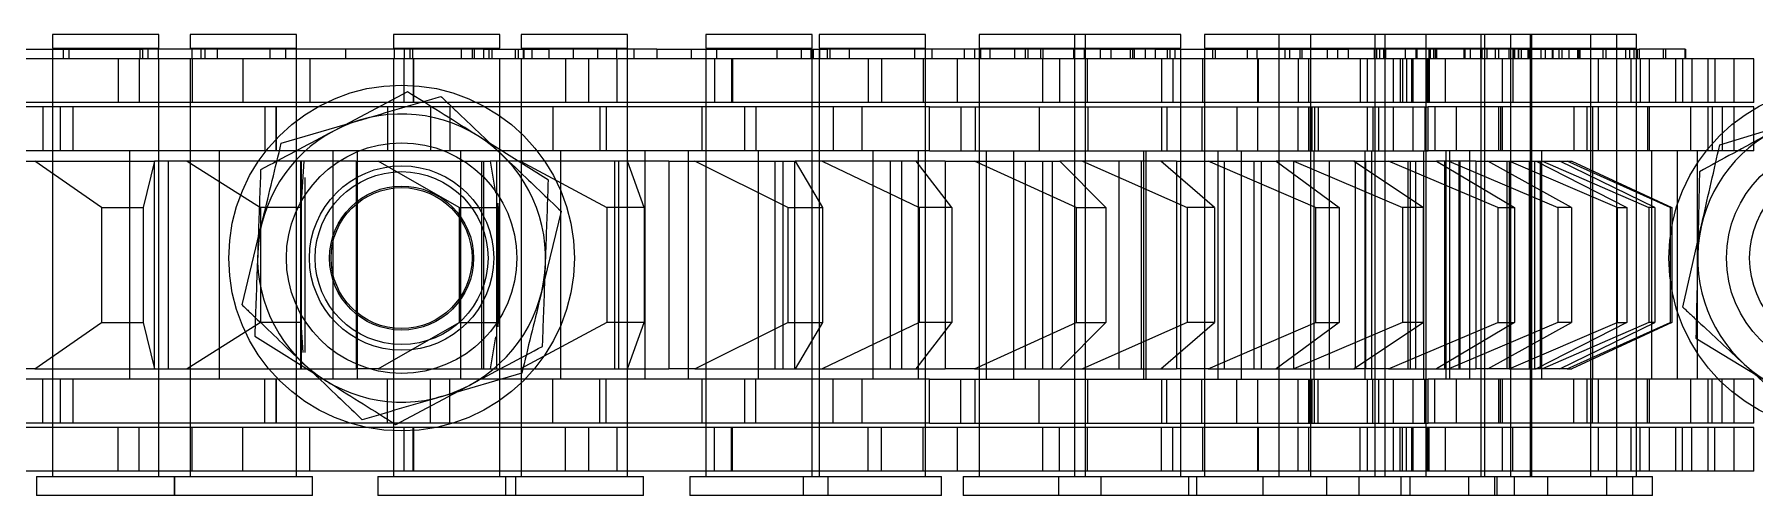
# Model space of a CAD drawing. Header units: metres. Extents: x 0 to 21025, y 0 to 14850.
# Drawn here: x 6399.5 to 6459.3, y 9293.4 to 9309.4 of the extents above; entities that cross this region are included whole.
import ezdxf

# ---------------------------------------------------------------- set-up
doc = ezdxf.new("R2010")
doc.units = ezdxf.units.M
doc.header["$LTSCALE"] = 25
doc.linetypes.add('HIDDEN2', pattern=[4.7625, 3.175, -1.5875])
doc.layers.add('SL4', color=4, linetype='Continuous')
doc.layers.add('ST1', color=7, linetype='HIDDEN2')

msp = doc.modelspace()

# ---------------------------------------------------------------- linework, layer by layer
at = {"layer": 'SL4'}
for p, q in [((6412.481, 9307.393), (6409.932, 9306.04)), ((6417.376, 9304.331), (6414.929, 9305.862)), ((6407.177, 9298.916), (6409.625, 9297.385)), ((6457.217, 9298.842), (6459.686, 9297.347)), ((6412.072, 9295.854), (6414.622, 9297.208))]:
    msp.add_line(p, q, dxfattribs=at)
for centre, start, end in [((6412.277, 9301.624), 57.96809, 117.96809), ((6412.277, 9301.624), 117.96809, 177.96809), ((6412.277, 9301.624), 357.96809, 57.96809), ((6462.277, 9301.624), 118.79712, 178.79712), ((6412.277, 9301.624), 177.96809, 237.96809), ((6462.277, 9301.624), 178.79712, 238.79712), ((6412.277, 9301.624), 297.96809, 357.96809), ((6412.277, 9301.624), 237.96809, 297.96809)]:
    msp.add_arc(centre, 5, start, end, dxfattribs=at)
for points, knots in [([(6414.929, 9305.862), (6414.871, 9305.899), (6414.044, 9306.416), (6413.234, 9306.922), (6412.481, 9307.393)], [0, 0, 0, 0, 0.070201, 1, 1, 1, 1]), ([(6409.932, 9306.04), (6409.871, 9306.008), (6409.01, 9305.55), (6408.167, 9305.102), (6407.382, 9304.686)], [0, 0, 0, 0, 0.070201, 1, 1, 1, 1]), ([(6459.868, 9306.005), (6459.808, 9305.972), (6458.954, 9305.503), (6458.117, 9305.043), (6457.338, 9304.615)], [0, 0, 0, 0, 0.070201, 1, 1, 1, 1]), ([(6407.382, 9304.686), (6407.356, 9303.955), (6407.322, 9303.003), (6407.288, 9302.027), (6407.28, 9301.801)], [0, 0, 0, 0, 0.768151, 1, 1, 1, 1]), ([(6457.338, 9304.615), (6457.323, 9303.883), (6457.303, 9302.932), (6457.283, 9301.955), (6457.278, 9301.729)], [0, 0, 0, 0, 0.768151, 1, 1, 1, 1]), ([(6417.274, 9301.446), (6417.282, 9301.673), (6417.316, 9302.649), (6417.35, 9303.6), (6417.376, 9304.331)], [0, 0, 0, 0, 0.231849, 1, 1, 1, 1]), ([(6407.28, 9301.801), (6407.252, 9301.03), (6407.218, 9300.053), (6407.184, 9299.114), (6407.177, 9298.916)], [0, 0, 0, 0, 0.788999, 1, 1, 1, 1]), ([(6457.278, 9301.729), (6457.262, 9300.958), (6457.241, 9299.98), (6457.221, 9299.041), (6457.217, 9298.842)], [0, 0, 0, 0, 0.788999, 1, 1, 1, 1]), ([(6417.171, 9298.561), (6417.178, 9298.76), (6417.212, 9299.699), (6417.246, 9300.676), (6417.274, 9301.446)], [0, 0, 0, 0, 0.2110008, 1, 1, 1, 1]), ([(6414.622, 9297.208), (6414.682, 9297.24), (6415.543, 9297.697), (6416.387, 9298.145), (6417.171, 9298.561)], [0, 0, 0, 0, 0.070201, 1, 1, 1, 1]), ([(6409.625, 9297.385), (6409.683, 9297.349), (6410.509, 9296.831), (6411.319, 9296.325), (6412.072, 9295.854)], [0, 0, 0, 0, 0.070201, 1, 1, 1, 1])]:
    msp.add_open_spline(points, degree=3, knots=knots, dxfattribs=at)
at = {"layer": 'ST1'}
for p, q in [((6398.446, 9308.873), (6403.278, 9308.873)), ((6403.843, 9309.384), (6400.153, 9309.384)), ((6400.153, 9309.384), (6400.153, 9308.91)), ((6400.153, 9308.91), (6403.843, 9308.91)), ((6400.153, 9308.873), (6400.153, 9307.021)), ((6400.522, 9308.91), (6400.522, 9308.541)), ((6400.719, 9308.873), (6400.719, 9308.541)), ((6403.19, 9308.873), (6403.19, 9308.541)), ((6403.278, 9308.873), (6403.278, 9308.541)), ((6415.126, 9308.873), (6403.278, 9308.873)), ((6403.474, 9308.541), (6403.474, 9308.91)), ((6403.827, 9308.873), (6403.827, 9308.541)), ((6403.843, 9308.91), (6403.843, 9309.384)), ((6408.63, 9309.384), (6404.94, 9309.384)), ((6404.94, 9309.384), (6404.94, 9308.91)), ((6404.94, 9308.91), (6408.568, 9308.91)), ((6404.993, 9308.873), (6404.993, 9308.541)), ((6405.309, 9308.91), (6405.309, 9308.541)), ((6405.448, 9308.873), (6405.448, 9308.541)), ((6405.872, 9308.873), (6405.872, 9308.541)), ((6407.698, 9308.873), (6407.698, 9308.541)), ((6408.261, 9308.541), (6408.261, 9308.91)), ((6408.568, 9308.91), (6408.63, 9308.91)), ((6408.63, 9308.91), (6408.63, 9309.384)), ((6408.63, 9307.021), (6408.63, 9308.873)), ((6410.337, 9308.541), (6410.337, 9308.873)), ((6415.691, 9309.384), (6412.001, 9309.384)), ((6412.001, 9309.384), (6412.001, 9308.91)), ((6412.001, 9308.91), (6415.691, 9308.91)), ((6412.017, 9308.873), (6412.017, 9308.541)), ((6412.37, 9308.91), (6412.37, 9308.541)), ((6412.567, 9308.873), (6412.567, 9308.541)), ((6412.655, 9308.873), (6412.655, 9308.541)), ((6414.348, 9308.873), (6414.348, 9308.541)), ((6414.726, 9308.873), (6414.726, 9308.541)), ((6414.791, 9308.873), (6414.791, 9308.541)), ((6415.126, 9308.873), (6415.126, 9308.541)), ((6415.126, 9308.873), (6417.392, 9308.873)), ((6415.322, 9308.541), (6415.322, 9308.91)), ((6415.411, 9308.873), (6415.411, 9308.541)), ((6415.691, 9308.91), (6415.691, 9309.384)), ((6416.217, 9308.873), (6416.217, 9308.541)), ((6416.329, 9308.873), (6416.329, 9308.541)), ((6420.123, 9309.384), (6416.433, 9309.384)), ((6416.433, 9309.384), (6416.433, 9308.91)), ((6416.433, 9308.91), (6419.781, 9308.91)), ((6416.503, 9308.873), (6416.503, 9308.541)), ((6416.52, 9308.873), (6416.52, 9308.541)), ((6416.802, 9308.91), (6416.802, 9308.541)), ((6417.392, 9308.873), (6417.392, 9308.541)), ((6421.135, 9308.873), (6417.392, 9308.873)), ((6418.233, 9308.873), (6418.233, 9308.541)), ((6419.084, 9308.873), (6419.084, 9308.541)), ((6419.754, 9308.541), (6419.754, 9308.91)), ((6419.781, 9308.91), (6420.123, 9308.91)), ((6420.11, 9308.873), (6420.11, 9308.541)), ((6420.123, 9308.91), (6420.123, 9309.384)), ((6420.123, 9307.021), (6420.123, 9308.873)), ((6420.339, 9308.873), (6420.339, 9308.541)), ((6421.135, 9308.873), (6427.049, 9308.873)), ((6421.135, 9308.873), (6421.135, 9308.541)), ((6422.325, 9308.873), (6422.325, 9308.541)), ((6426.532, 9309.384), (6422.842, 9309.384)), ((6422.842, 9309.384), (6422.842, 9308.91)), ((6422.842, 9308.91), (6423.309, 9308.91)), ((6422.842, 9308.873), (6422.842, 9307.021)), ((6423.211, 9308.91), (6423.211, 9308.541)), ((6423.309, 9308.91), (6426.532, 9308.91)), ((6425.308, 9308.873), (6425.308, 9308.541)), ((6426.163, 9308.541), (6426.163, 9308.91)), ((6426.485, 9308.873), (6426.485, 9308.541)), ((6426.532, 9308.91), (6426.532, 9309.384)), ((6426.532, 9307.021), (6426.532, 9308.873)), ((6426.561, 9308.873), (6426.561, 9308.541)), ((6430.467, 9309.384), (6426.777, 9309.384)), ((6426.777, 9309.384), (6426.777, 9308.91)), ((6426.777, 9308.91), (6430.125, 9308.91)), ((6426.777, 9308.873), (6426.777, 9307.021)), ((6426.79, 9308.873), (6426.79, 9308.541)), ((6427.049, 9308.873), (6427.049, 9308.541)), ((6436.535, 9308.873), (6427.049, 9308.873)), ((6427.146, 9308.91), (6427.146, 9308.541)), ((6427.817, 9308.873), (6427.817, 9308.541)), ((6430.098, 9308.541), (6430.098, 9308.91)), ((6430.125, 9308.91), (6430.467, 9308.91)), ((6430.467, 9308.91), (6430.467, 9309.384)), ((6430.467, 9307.021), (6430.467, 9308.873)), ((6430.683, 9308.873), (6430.683, 9308.541)), ((6431.811, 9308.873), (6431.811, 9308.541)), ((6432.174, 9308.541), (6432.174, 9308.873)), ((6436.018, 9309.384), (6432.328, 9309.384)), ((6432.328, 9309.384), (6432.328, 9308.91)), ((6432.328, 9308.91), (6432.795, 9308.91)), ((6432.328, 9308.873), (6432.328, 9307.021)), ((6432.375, 9308.873), (6432.375, 9308.541)), ((6432.697, 9308.91), (6432.697, 9308.541)), ((6432.795, 9308.91), (6436.018, 9308.91)), ((6433.552, 9308.873), (6433.552, 9308.541)), ((6433.932, 9308.873), (6433.932, 9308.541)), ((6434.018, 9308.873), (6434.018, 9308.541)), ((6434.455, 9308.873), (6434.455, 9308.541)), ((6434.538, 9308.873), (6434.538, 9308.541)), ((6435.604, 9308.873), (6435.604, 9308.541)), ((6435.639, 9309.384), (6435.639, 9308.91)), ((6435.639, 9308.873), (6435.639, 9307.021)), ((6435.641, 9308.873), (6435.641, 9308.541)), ((6435.649, 9308.541), (6435.649, 9308.91)), ((6435.981, 9308.873), (6435.981, 9308.541)), ((6436.008, 9308.91), (6436.008, 9308.541)), ((6439.329, 9309.384), (6436.018, 9309.384)), ((6436.018, 9308.91), (6436.018, 9309.384)), ((6436.018, 9308.91), (6438.515, 9308.91)), ((6436.535, 9308.873), (6436.535, 9308.541)), ((6436.535, 9308.873), (6437.725, 9308.873)), ((6436.903, 9308.873), (6436.903, 9308.541)), ((6437.567, 9308.873), (6437.567, 9308.541)), ((6437.655, 9308.873), (6437.655, 9308.541)), ((6438.446, 9308.873), (6437.725, 9308.873)), ((6437.725, 9308.541), (6437.725, 9308.873)), ((6438.09, 9308.873), (6438.09, 9308.541)), ((6438.446, 9308.873), (6445.141, 9308.873)), ((6438.446, 9308.873), (6438.446, 9308.541)), ((6438.515, 9308.91), (6439.329, 9308.91)), ((6438.854, 9308.873), (6438.854, 9308.541)), ((6438.96, 9308.541), (6438.96, 9308.91)), ((6439.122, 9308.873), (6439.122, 9308.541)), ((6439.329, 9308.91), (6439.329, 9309.384)), ((6439.329, 9307.021), (6439.329, 9308.873)), ((6443.843, 9309.384), (6440.153, 9309.384)), ((6440.153, 9309.384), (6440.153, 9308.91)), ((6440.153, 9308.91), (6441.139, 9308.91)), ((6440.153, 9308.873), (6440.153, 9307.021)), ((6440.43, 9308.873), (6440.43, 9308.541)), ((6440.522, 9308.91), (6440.522, 9308.541)), ((6441.139, 9308.91), (6443.843, 9308.91)), ((6441.633, 9308.873), (6441.633, 9308.541)), ((6441.969, 9308.873), (6441.969, 9308.541)), ((6442.734, 9309.384), (6442.734, 9308.91)), ((6442.734, 9308.873), (6442.734, 9307.021)), ((6442.941, 9308.873), (6442.941, 9308.541)), ((6443.103, 9308.91), (6443.103, 9308.541)), ((6443.474, 9308.541), (6443.474, 9308.91)), ((6443.535, 9308.873), (6443.535, 9308.541)), ((6446.066, 9309.384), (6443.843, 9309.384)), ((6443.843, 9308.91), (6443.843, 9309.384)), ((6443.843, 9308.91), (6445.61, 9308.91)), ((6443.843, 9307.021), (6443.843, 9308.873)), ((6444.408, 9308.873), (6444.408, 9308.541)), ((6444.768, 9308.873), (6444.768, 9308.541)), ((6445.141, 9308.873), (6445.141, 9308.541)), ((6451.055, 9308.873), (6445.141, 9308.873)), ((6445.61, 9308.91), (6446.066, 9308.91)), ((6446.055, 9308.541), (6446.055, 9308.91)), ((6449.756, 9309.384), (6446.066, 9309.384)), ((6446.066, 9309.384), (6446.066, 9308.91)), ((6446.066, 9308.91), (6447.052, 9308.91)), ((6446.066, 9308.873), (6446.066, 9307.021)), ((6446.127, 9308.873), (6446.127, 9308.541)), ((6446.224, 9308.873), (6446.224, 9308.541)), ((6446.374, 9308.873), (6446.374, 9308.541)), ((6446.424, 9308.91), (6446.424, 9309.384)), ((6446.424, 9307.021), (6446.424, 9308.873)), ((6446.435, 9308.91), (6446.435, 9308.541)), ((6447.052, 9308.91), (6449.756, 9308.91)), ((6447.12, 9308.873), (6447.12, 9308.541)), ((6447.495, 9308.873), (6447.495, 9308.541)), ((6447.525, 9308.873), (6447.525, 9308.541)), ((6447.834, 9309.384), (6447.834, 9308.91)), ((6447.834, 9308.873), (6447.834, 9307.021)), ((6447.94, 9308.873), (6447.94, 9308.541)), ((6447.987, 9308.873), (6447.987, 9308.541)), ((6448.109, 9308.873), (6448.109, 9308.541)), ((6448.131, 9308.541), (6448.131, 9308.873)), ((6448.17, 9308.873), (6448.17, 9308.541)), ((6448.198, 9308.873), (6448.198, 9308.541)), ((6448.203, 9308.91), (6448.203, 9308.541)), ((6449.166, 9308.873), (6449.166, 9308.541)), ((6449.167, 9308.541), (6449.167, 9308.873)), ((6449.194, 9308.873), (6449.194, 9308.541)), ((6449.387, 9308.541), (6449.387, 9308.91)), ((6449.733, 9308.873), (6449.733, 9308.541)), ((6449.877, 9309.384), (6449.756, 9309.384)), ((6449.756, 9308.91), (6449.756, 9309.384)), ((6449.756, 9308.91), (6449.877, 9308.91)), ((6449.756, 9307.021), (6449.756, 9308.873)), ((6449.785, 9308.873), (6449.785, 9308.541)), ((6453.567, 9309.384), (6449.877, 9309.384)), ((6449.877, 9309.384), (6449.877, 9308.91)), ((6449.877, 9308.91), (6451.492, 9308.91)), ((6449.877, 9308.873), (6449.877, 9307.021)), ((6449.969, 9308.541), (6449.969, 9308.873)), ((6450.246, 9308.91), (6450.246, 9308.541)), ((6450.367, 9308.873), (6450.367, 9308.541)), ((6450.722, 9308.873), (6450.722, 9308.541)), ((6450.776, 9309.384), (6450.776, 9308.91)), ((6450.776, 9308.873), (6450.776, 9307.021)), ((6450.859, 9308.873), (6450.859, 9308.541)), ((6450.883, 9308.873), (6450.883, 9308.541)), ((6450.915, 9308.873), (6450.915, 9308.541)), ((6451.047, 9308.873), (6451.047, 9308.541)), ((6451.055, 9308.873), (6451.055, 9308.541)), ((6451.055, 9308.873), (6451.463, 9308.873)), ((6451.145, 9308.91), (6451.145, 9308.541)), ((6451.155, 9308.541), (6451.155, 9308.91)), ((6451.385, 9308.873), (6451.385, 9308.541)), ((6451.418, 9308.873), (6455.247, 9308.873)), ((6451.418, 9308.541), (6451.418, 9308.873)), ((6451.463, 9308.541), (6451.463, 9308.873)), ((6451.464, 9309.384), (6451.464, 9308.91)), ((6451.464, 9308.873), (6451.464, 9307.021)), ((6451.492, 9308.91), (6453.567, 9308.91)), ((6451.524, 9308.91), (6451.524, 9309.384)), ((6451.524, 9307.021), (6451.524, 9308.873)), ((6451.833, 9308.91), (6451.833, 9308.541)), ((6451.983, 9308.873), (6451.983, 9308.541)), ((6452.229, 9308.873), (6452.229, 9308.541)), ((6452.249, 9308.873), (6452.249, 9308.541)), ((6452.467, 9308.541), (6452.467, 9308.873)), ((6452.565, 9308.873), (6452.565, 9308.541)), ((6452.803, 9308.873), (6452.803, 9308.541)), ((6453.107, 9308.873), (6453.107, 9308.541)), ((6453.134, 9308.873), (6453.134, 9308.541)), ((6453.135, 9308.873), (6453.135, 9308.541)), ((6453.198, 9308.541), (6453.198, 9308.91)), ((6455.154, 9309.384), (6453.567, 9309.384)), ((6453.567, 9308.91), (6453.567, 9309.384)), ((6453.567, 9308.91), (6455.154, 9308.91)), ((6453.567, 9307.021), (6453.567, 9308.873)), ((6453.985, 9308.873), (6453.985, 9308.541)), ((6454.097, 9308.541), (6454.097, 9308.91)), ((6454.466, 9308.91), (6454.466, 9309.384)), ((6454.466, 9307.021), (6454.466, 9308.873)), ((6454.785, 9308.541), (6454.785, 9308.91)), ((6454.912, 9308.873), (6454.912, 9308.541)), ((6455.062, 9308.873), (6455.062, 9308.541)), ((6455.154, 9308.91), (6455.154, 9309.384)), ((6455.154, 9307.021), (6455.154, 9308.873)), ((6455.178, 9308.873), (6455.178, 9308.541)), ((6455.247, 9308.873), (6455.247, 9308.541)), ((6456.834, 9308.873), (6455.247, 9308.873)), ((6456.076, 9308.873), (6456.076, 9308.541)), ((6456.173, 9308.541), (6456.173, 9308.873)), ((6456.834, 9308.873), (6456.834, 9308.541)), ((6456.834, 9308.873), (6456.861, 9308.873)), ((6456.861, 9308.541), (6456.861, 9308.873)), ((6406.76, 9308.541), (6396.078, 9308.541)), ((6400.153, 9308.541), (6400.153, 9294.042)), ((6402.432, 9308.541), (6402.432, 9307.021)), ((6403.161, 9308.541), (6403.161, 9307.021)), ((6403.843, 9307.021), (6403.843, 9308.541)), ((6403.843, 9294.042), (6403.843, 9308.541)), ((6404.94, 9308.541), (6404.94, 9307.021)), ((6404.94, 9308.541), (6404.94, 9294.042)), ((6405.001, 9308.541), (6405.001, 9307.021)), ((6406.76, 9308.541), (6406.76, 9307.021)), ((6412.684, 9308.541), (6406.76, 9308.541)), ((6408.63, 9294.042), (6408.63, 9308.541)), ((6409.085, 9308.541), (6409.085, 9307.021)), ((6412.001, 9308.541), (6412.001, 9307.021)), ((6412.001, 9308.541), (6412.001, 9294.042)), ((6412.358, 9308.541), (6412.358, 9307.021)), ((6412.684, 9308.541), (6412.684, 9307.021)), ((6419.766, 9308.541), (6412.684, 9308.541)), ((6412.705, 9307.021), (6412.705, 9308.541)), ((6415.691, 9307.021), (6415.691, 9308.541)), ((6415.691, 9294.042), (6415.691, 9308.541)), ((6416.433, 9308.541), (6416.433, 9307.021)), ((6416.433, 9308.541), (6416.433, 9294.042)), ((6417.965, 9308.541), (6417.965, 9307.021)), ((6418.767, 9308.541), (6418.767, 9307.021)), ((6419.766, 9307.021), (6419.766, 9308.541)), ((6430.381, 9308.541), (6419.781, 9308.541)), ((6420.123, 9294.042), (6420.123, 9308.541)), ((6422.842, 9308.541), (6422.842, 9294.042)), ((6423.137, 9308.541), (6423.137, 9307.021)), ((6423.736, 9308.541), (6423.736, 9307.021)), ((6423.763, 9308.541), (6423.763, 9307.021)), ((6426.532, 9294.042), (6426.532, 9308.541)), ((6426.777, 9308.541), (6426.777, 9294.042)), ((6428.479, 9308.541), (6428.479, 9307.021)), ((6428.935, 9308.541), (6428.935, 9307.021)), ((6430.381, 9308.541), (6430.381, 9307.021)), ((6435.124, 9308.541), (6430.381, 9308.541)), ((6430.467, 9294.042), (6430.467, 9308.541)), ((6431.564, 9308.541), (6431.564, 9307.021)), ((6432.328, 9308.541), (6432.328, 9294.042)), ((6434.542, 9307.021), (6434.542, 9308.541)), ((6435.114, 9308.541), (6435.114, 9307.021)), ((6435.124, 9308.541), (6435.124, 9307.021)), ((6440.093, 9308.541), (6435.124, 9308.541)), ((6435.639, 9308.541), (6435.639, 9294.042)), ((6436.018, 9307.021), (6436.018, 9308.541)), ((6436.018, 9294.042), (6436.018, 9308.541)), ((6436.078, 9308.541), (6436.078, 9307.021)), ((6438.661, 9308.541), (6438.661, 9307.021)), ((6439.054, 9308.541), (6439.054, 9307.021)), ((6439.329, 9294.042), (6439.329, 9308.541)), ((6447.918, 9308.541), (6440.093, 9308.541)), ((6440.093, 9307.021), (6440.093, 9308.541)), ((6440.153, 9308.541), (6440.153, 9294.042)), ((6441.991, 9308.541), (6441.991, 9307.021)), ((6442.011, 9308.541), (6442.011, 9307.021)), ((6442.031, 9307.021), (6442.031, 9308.541)), ((6442.734, 9308.541), (6442.734, 9294.042)), ((6443.402, 9308.541), (6443.402, 9307.021)), ((6443.759, 9308.541), (6443.759, 9307.021)), ((6443.843, 9294.042), (6443.843, 9308.541)), ((6445.554, 9308.541), (6445.554, 9307.021)), ((6445.802, 9308.541), (6445.802, 9307.021)), ((6446.066, 9308.541), (6446.066, 9294.042)), ((6446.424, 9294.042), (6446.424, 9308.541)), ((6446.701, 9308.541), (6446.701, 9307.021)), ((6446.949, 9308.541), (6446.949, 9307.021)), ((6447.025, 9308.541), (6447.025, 9307.021)), ((6447.162, 9308.541), (6447.162, 9307.021)), ((6447.349, 9307.021), (6447.349, 9308.541)), ((6447.389, 9308.541), (6447.389, 9307.021)), ((6447.834, 9308.541), (6447.834, 9294.042)), ((6447.878, 9308.541), (6447.878, 9307.021)), ((6447.898, 9308.541), (6447.898, 9307.021)), ((6450.855, 9308.541), (6447.918, 9308.541)), ((6447.918, 9307.021), (6447.918, 9308.541)), ((6447.955, 9308.541), (6447.955, 9307.021)), ((6448.521, 9307.021), (6448.521, 9308.541)), ((6449.756, 9294.042), (6449.756, 9308.541)), ((6449.877, 9308.541), (6449.877, 9294.042)), ((6450.499, 9307.021), (6450.499, 9308.541)), ((6450.776, 9308.541), (6450.776, 9294.042)), ((6450.855, 9308.541), (6450.855, 9307.021)), ((6453.831, 9308.541), (6450.855, 9308.541)), ((6451.464, 9308.541), (6451.464, 9294.042)), ((6451.524, 9294.042), (6451.524, 9308.541)), ((6453.567, 9294.042), (6453.567, 9308.541)), ((6457.642, 9308.541), (6453.831, 9308.541)), ((6453.831, 9307.021), (6453.831, 9308.541)), ((6454.466, 9294.042), (6454.466, 9308.541)), ((6454.952, 9308.541), (6454.952, 9307.021)), ((6455.154, 9294.042), (6455.154, 9308.541)), ((6455.276, 9308.541), (6455.276, 9307.021)), ((6455.599, 9307.021), (6455.599, 9308.541)), ((6456.511, 9308.541), (6456.511, 9307.021)), ((6456.746, 9308.541), (6456.746, 9307.021)), ((6457.077, 9308.541), (6457.077, 9307.021)), ((6457.87, 9308.541), (6457.642, 9308.541)), ((6457.642, 9307.021), (6457.642, 9308.541)), ((6457.87, 9308.541), (6457.87, 9307.021)), ((6459.229, 9308.541), (6457.87, 9308.541)), ((6458.541, 9307.021), (6458.541, 9308.541)), ((6459.229, 9307.021), (6459.229, 9308.541)), ((6406.76, 9307.021), (6396.078, 9307.021)), ((6412.684, 9307.021), (6406.76, 9307.021)), ((6419.766, 9307.021), (6412.684, 9307.021)), ((6430.381, 9307.021), (6419.766, 9307.021)), ((6435.124, 9307.021), (6430.381, 9307.021)), ((6440.093, 9307.021), (6435.124, 9307.021)), ((6447.918, 9307.021), (6440.093, 9307.021)), ((6450.855, 9307.021), (6447.918, 9307.021)), ((6453.831, 9307.021), (6450.855, 9307.021)), ((6457.642, 9307.021), (6453.831, 9307.021)), ((6457.87, 9307.021), (6457.642, 9307.021)), ((6459.229, 9307.021), (6457.87, 9307.021)), ((6399.818, 9306.869), (6393.581, 9306.869)), ((6399.818, 9306.869), (6399.818, 9305.349)), ((6407.918, 9306.869), (6399.818, 9306.869)), ((6400.153, 9306.869), (6400.153, 9305.349)), ((6400.432, 9305.349), (6400.432, 9306.869)), ((6400.865, 9306.869), (6400.865, 9305.349)), ((6403.843, 9305.349), (6403.843, 9306.869)), ((6404.94, 9306.869), (6404.94, 9305.349)), ((6407.533, 9306.869), (6407.533, 9305.349)), ((6407.918, 9305.349), (6407.918, 9306.869)), ((6419.159, 9306.869), (6407.926, 9306.869)), ((6407.926, 9306.869), (6407.926, 9305.349)), ((6408.101, 9305.611), (6410.871, 9306.422)), ((6408.63, 9305.349), (6408.63, 9306.869)), ((6411.784, 9306.869), (6411.784, 9305.349)), ((6412.001, 9306.869), (6412.001, 9305.349)), ((6413.279, 9306.869), (6413.279, 9305.349)), ((6413.954, 9306.869), (6413.954, 9305.349)), ((6415.691, 9305.349), (6415.691, 9306.869)), ((6416.433, 9306.869), (6416.433, 9305.349)), ((6417.531, 9306.869), (6417.531, 9305.349)), ((6419.159, 9306.869), (6419.159, 9305.349)), ((6424.58, 9306.869), (6419.159, 9306.869)), ((6419.374, 9306.869), (6419.374, 9305.349)), ((6420.123, 9305.349), (6420.123, 9306.869)), ((6422.702, 9306.869), (6422.702, 9305.349)), ((6422.842, 9306.869), (6422.842, 9305.349)), ((6424.198, 9305.349), (6424.198, 9306.869)), ((6424.58, 9306.869), (6424.58, 9305.349)), ((6430.607, 9306.869), (6424.58, 9306.869)), ((6426.532, 9305.349), (6426.532, 9306.869)), ((6426.777, 9306.869), (6426.777, 9305.349)), ((6427.259, 9306.869), (6427.259, 9305.349)), ((6428.253, 9306.869), (6428.253, 9305.349)), ((6430.467, 9305.349), (6430.467, 9306.869)), ((6430.607, 9306.869), (6440.064, 9306.869)), ((6430.607, 9305.349), (6430.607, 9306.869)), ((6431.689, 9306.869), (6431.689, 9305.349)), ((6432.193, 9306.869), (6432.193, 9305.349)), ((6432.328, 9306.869), (6432.328, 9305.349)), ((6434.417, 9306.869), (6434.417, 9305.349)), ((6435.639, 9306.869), (6435.639, 9305.349)), ((6436.018, 9305.349), (6436.018, 9306.869)), ((6436.106, 9306.869), (6436.106, 9305.349)), ((6438.659, 9306.869), (6438.659, 9305.349)), ((6438.848, 9306.869), (6438.848, 9305.349)), ((6439.329, 9305.349), (6439.329, 9306.869)), ((6440.064, 9306.869), (6440.064, 9305.349)), ((6440.064, 9306.869), (6443.977, 9306.869)), ((6440.153, 9306.869), (6440.153, 9305.349)), ((6441.278, 9306.869), (6441.278, 9305.349)), ((6441.991, 9306.869), (6441.991, 9305.349)), ((6442.734, 9306.869), (6442.734, 9305.349)), ((6443.404, 9305.349), (6443.404, 9306.869)), ((6443.759, 9306.869), (6443.759, 9305.349)), ((6443.828, 9306.869), (6443.828, 9305.349)), ((6443.843, 9305.349), (6443.843, 9306.869)), ((6443.897, 9305.349), (6443.897, 9306.869)), ((6443.977, 9306.869), (6443.977, 9305.349)), ((6443.977, 9306.869), (6447.918, 9306.869)), ((6444.098, 9306.869), (6444.098, 9305.349)), ((6445.802, 9306.869), (6445.802, 9305.349)), ((6446.003, 9306.869), (6446.003, 9305.349)), ((6446.066, 9306.869), (6446.066, 9305.349)), ((6446.204, 9305.349), (6446.204, 9306.869)), ((6446.424, 9305.349), (6446.424, 9306.869)), ((6446.701, 9306.869), (6446.701, 9305.349)), ((6447.389, 9306.869), (6447.389, 9305.349)), ((6447.804, 9306.869), (6447.804, 9305.349)), ((6447.834, 9306.869), (6447.834, 9305.349)), ((6453.831, 9306.869), (6447.918, 9306.869)), ((6447.918, 9305.349), (6447.918, 9306.869)), ((6448.148, 9306.869), (6448.148, 9305.349)), ((6448.907, 9305.349), (6448.907, 9306.869)), ((6449.756, 9305.349), (6449.756, 9306.869)), ((6449.877, 9306.869), (6449.877, 9305.349)), ((6450.361, 9306.869), (6450.361, 9305.349)), ((6450.43, 9306.869), (6450.43, 9305.349)), ((6450.499, 9305.349), (6450.499, 9306.869)), ((6450.776, 9306.869), (6450.776, 9305.349)), ((6451.464, 9306.869), (6451.464, 9305.349)), ((6451.524, 9305.349), (6451.524, 9306.869)), ((6452.98, 9306.869), (6452.98, 9305.349)), ((6453.429, 9306.869), (6453.429, 9305.349)), ((6453.567, 9305.349), (6453.567, 9306.869)), ((6453.63, 9306.869), (6453.63, 9305.349)), ((6455.536, 9306.869), (6453.831, 9306.869)), ((6453.831, 9305.349), (6453.831, 9306.869)), ((6454.466, 9305.349), (6454.466, 9306.869)), ((6455.154, 9305.349), (6455.154, 9306.869)), ((6455.536, 9306.869), (6455.536, 9305.349)), ((6457.642, 9306.869), (6455.536, 9306.869)), ((6455.599, 9305.349), (6455.599, 9306.869)), ((6457.024, 9306.869), (6457.024, 9305.349)), ((6459.229, 9306.869), (6457.642, 9306.869)), ((6457.642, 9305.349), (6457.642, 9306.869)), ((6457.782, 9306.869), (6457.782, 9305.349)), ((6458.044, 9305.55), (6460.802, 9306.401)), ((6458.127, 9306.869), (6458.127, 9305.349)), ((6458.541, 9305.349), (6458.541, 9306.869)), ((6459.229, 9305.349), (6459.229, 9306.869)), ((6399.818, 9305.349), (6393.581, 9305.349)), ((6407.918, 9305.349), (6399.818, 9305.349)), ((6400.153, 9305.349), (6400.153, 9297.419)), ((6402.825, 9305.349), (6402.825, 9297.419)), ((6403.843, 9297.419), (6403.843, 9305.349)), ((6404.94, 9305.349), (6404.94, 9297.419)), ((6405.958, 9297.419), (6405.958, 9305.349)), ((6419.159, 9305.349), (6407.926, 9305.349)), ((6408.63, 9297.419), (6408.63, 9305.349)), ((6409.886, 9305.349), (6409.886, 9297.419)), ((6410.745, 9297.419), (6410.745, 9305.349)), ((6412.001, 9305.349), (6412.001, 9297.419)), ((6414.318, 9305.349), (6414.318, 9297.419)), ((6415.691, 9297.419), (6415.691, 9305.349)), ((6416.433, 9305.349), (6416.433, 9297.419)), ((6417.806, 9297.419), (6417.806, 9305.349)), ((6424.58, 9305.349), (6419.159, 9305.349)), ((6420.123, 9297.419), (6420.123, 9305.349)), ((6420.727, 9305.349), (6420.727, 9297.419)), ((6422.238, 9297.419), (6422.238, 9305.349)), ((6422.842, 9305.349), (6422.842, 9297.419)), ((6430.607, 9305.349), (6424.58, 9305.349)), ((6424.662, 9305.349), (6424.662, 9297.419)), ((6426.532, 9297.419), (6426.532, 9305.349)), ((6426.777, 9305.349), (6426.777, 9297.419)), ((6428.647, 9297.419), (6428.647, 9305.349)), ((6430.213, 9305.349), (6430.213, 9297.419)), ((6430.467, 9297.419), (6430.467, 9305.349)), ((6430.607, 9305.349), (6440.064, 9305.349)), ((6432.328, 9305.349), (6432.328, 9297.419)), ((6432.582, 9297.419), (6432.582, 9305.349)), ((6433.524, 9305.349), (6433.524, 9297.419)), ((6435.639, 9305.349), (6435.639, 9297.419)), ((6436.018, 9297.419), (6436.018, 9305.349)), ((6438.038, 9305.349), (6438.038, 9297.419)), ((6438.133, 9297.419), (6438.133, 9305.349)), ((6439.329, 9297.419), (6439.329, 9305.349)), ((6440.064, 9305.349), (6443.977, 9305.349)), ((6440.153, 9305.349), (6440.153, 9297.419)), ((6440.619, 9305.349), (6440.619, 9297.419)), ((6441.444, 9297.419), (6441.444, 9305.349)), ((6442.734, 9305.349), (6442.734, 9297.419)), ((6443.843, 9297.419), (6443.843, 9305.349)), ((6443.951, 9305.349), (6443.951, 9297.419)), ((6443.977, 9305.349), (6447.918, 9305.349)), ((6445.719, 9305.349), (6445.719, 9297.419)), ((6445.958, 9297.419), (6445.958, 9305.349)), ((6446.066, 9305.349), (6446.066, 9297.419)), ((6446.424, 9297.419), (6446.424, 9305.349)), ((6447.762, 9305.349), (6447.762, 9297.419)), ((6453.831, 9305.349), (6447.804, 9305.349)), ((6447.834, 9305.349), (6447.834, 9297.419)), ((6448.539, 9297.419), (6448.539, 9305.349)), ((6448.661, 9305.349), (6448.661, 9297.419)), ((6449.349, 9305.349), (6449.349, 9297.419)), ((6449.756, 9297.419), (6449.756, 9305.349)), ((6449.877, 9305.349), (6449.877, 9297.419)), ((6450.776, 9305.349), (6450.776, 9297.419)), ((6451.464, 9305.349), (6451.464, 9297.419)), ((6451.524, 9297.419), (6451.524, 9305.349)), ((6451.871, 9297.419), (6451.871, 9305.349)), ((6453.567, 9297.419), (6453.567, 9305.349)), ((6453.639, 9297.419), (6453.639, 9305.349)), ((6455.536, 9305.349), (6453.831, 9305.349)), ((6454.466, 9297.419), (6454.466, 9305.349)), ((6455.154, 9297.419), (6455.154, 9305.349)), ((6457.642, 9305.349), (6455.536, 9305.349)), ((6455.682, 9297.419), (6455.682, 9305.349)), ((6456.581, 9297.419), (6456.581, 9305.349)), ((6457.269, 9297.419), (6457.269, 9305.349)), ((6459.229, 9305.349), (6457.573, 9305.349)), ((6398.948, 9304.984), (6399.541, 9304.984)), ((6401.857, 9303.384), (6399.541, 9304.984)), ((6399.541, 9304.984), (6403.699, 9304.984)), ((6403.699, 9304.984), (6403.3, 9303.384)), ((6403.684, 9304.984), (6403.684, 9297.784)), ((6403.699, 9304.984), (6403.701, 9304.984)), ((6410.704, 9304.984), (6403.701, 9304.984)), ((6403.701, 9297.784), (6403.701, 9304.984)), ((6404.168, 9304.984), (6404.168, 9297.784)), ((6404.837, 9304.984), (6407.381, 9303.384)), ((6408.767, 9304.984), (6408.767, 9297.784)), ((6408.784, 9304.984), (6408.784, 9297.784)), ((6408.789, 9303.384), (6408.89, 9304.984)), ((6410.704, 9304.984), (6410.704, 9297.784)), ((6410.704, 9304.984), (6411.465, 9304.984)), ((6414.281, 9303.384), (6411.465, 9304.984)), ((6411.465, 9304.984), (6415.347, 9304.984)), ((6415.049, 9304.984), (6415.049, 9297.784)), ((6415.124, 9304.984), (6415.124, 9297.784)), ((6415.347, 9304.984), (6415.542, 9303.874)), ((6421.553, 9304.984), (6415.347, 9304.984)), ((6415.572, 9304.984), (6415.572, 9297.784)), ((6416.4, 9304.984), (6419.408, 9303.384)), ((6419.663, 9304.984), (6419.663, 9297.784)), ((6419.81, 9304.984), (6419.81, 9297.784)), ((6420.7, 9303.384), (6420.121, 9304.984)), ((6421.553, 9304.984), (6421.553, 9297.784)), ((6421.553, 9304.984), (6422.458, 9304.984)), ((6425.685, 9303.384), (6422.458, 9304.984)), ((6422.458, 9304.984), (6425.939, 9304.984)), ((6425.241, 9304.984), (6425.241, 9297.784)), ((6425.516, 9304.984), (6425.516, 9297.784)), ((6425.915, 9304.984), (6425.915, 9297.784)), ((6425.939, 9304.984), (6426.893, 9303.384)), ((6431.147, 9304.984), (6425.939, 9304.984)), ((6426.874, 9304.984), (6430.248, 9303.384)), ((6429.237, 9304.984), (6429.237, 9297.784)), ((6429.638, 9304.984), (6429.638, 9297.784)), ((6431.383, 9303.384), (6430.144, 9304.984)), ((6431.147, 9304.984), (6431.147, 9297.784)), ((6431.147, 9304.984), (6432.167, 9304.984)), ((6435.701, 9303.384), (6432.167, 9304.984)), ((6432.167, 9304.984), (6435.135, 9304.984)), ((6433.93, 9304.984), (6433.93, 9297.784)), ((6434.527, 9304.984), (6434.527, 9297.784)), ((6434.862, 9304.984), (6434.862, 9297.784)), ((6435.135, 9304.984), (6436.731, 9303.384)), ((6439.178, 9304.984), (6435.135, 9304.984)), ((6435.922, 9304.984), (6439.554, 9303.384)), ((6437.18, 9304.984), (6437.18, 9297.784)), ((6437.951, 9304.984), (6437.951, 9297.784)), ((6440.496, 9303.384), (6438.635, 9304.984)), ((6439.178, 9304.984), (6439.178, 9297.784)), ((6439.178, 9304.984), (6440.281, 9304.984)), ((6444.007, 9303.384), (6440.281, 9304.984)), ((6440.281, 9304.984), (6442.64, 9304.984)), ((6440.839, 9304.984), (6440.839, 9297.784)), ((6441.865, 9304.984), (6441.865, 9297.784)), ((6442.126, 9304.984), (6442.126, 9297.784)), ((6442.64, 9304.984), (6444.826, 9303.384)), ((6445.388, 9304.984), (6442.64, 9304.984)), ((6443.238, 9304.984), (6443.238, 9297.784)), ((6443.254, 9304.984), (6447.027, 9303.384)), ((6444.482, 9304.984), (6444.482, 9297.784)), ((6447.745, 9303.384), (6445.322, 9304.984)), ((6445.388, 9304.984), (6445.388, 9297.784)), ((6445.388, 9304.984), (6446.537, 9304.984)), ((6445.744, 9304.984), (6445.744, 9297.784)), ((6450.337, 9303.384), (6446.537, 9304.984)), ((6446.537, 9304.984), (6448.213, 9304.984)), ((6447.215, 9304.984), (6447.215, 9297.784)), ((6447.296, 9304.984), (6447.296, 9297.784)), ((6447.475, 9304.984), (6447.475, 9297.784)), ((6448.213, 9304.984), (6450.919, 9303.384)), ((6449.577, 9304.984), (6448.213, 9304.984)), ((6448.489, 9304.984), (6448.489, 9297.784)), ((6448.633, 9304.984), (6452.427, 9303.384)), ((6448.985, 9304.984), (6448.985, 9297.784)), ((6449.022, 9304.984), (6449.022, 9297.784)), ((6449.577, 9304.984), (6449.577, 9297.784)), ((6449.577, 9304.984), (6450.736, 9304.984)), ((6452.898, 9303.384), (6449.991, 9304.984)), ((6450.645, 9304.984), (6450.645, 9297.784)), ((6454.487, 9303.384), (6450.736, 9304.984)), ((6450.736, 9304.984), (6451.674, 9304.984)), ((6450.736, 9304.984), (6450.736, 9297.784)), ((6451.424, 9304.984), (6451.424, 9297.784)), ((6451.611, 9304.984), (6451.611, 9297.784)), ((6451.611, 9304.984), (6452.742, 9304.984)), ((6451.674, 9304.984), (6454.813, 9303.384)), ((6451.804, 9304.984), (6451.804, 9297.784)), ((6451.887, 9304.984), (6455.579, 9303.384)), ((6455.789, 9303.384), (6452.491, 9304.984)), ((6456.324, 9303.384), (6452.742, 9304.984)), ((6452.742, 9304.984), (6452.912, 9304.984)), ((6452.912, 9304.984), (6456.383, 9303.384)), ((6408.934, 9298.348), (6408.934, 9304.419)), ((6415.603, 9303.529), (6415.629, 9303.384)), ((6415.632, 9299.238), (6415.632, 9303.529)), ((6401.857, 9303.384), (6401.857, 9299.384)), ((6401.857, 9303.384), (6403.3, 9303.384)), ((6403.3, 9303.384), (6403.3, 9299.384)), ((6407.381, 9303.384), (6407.381, 9299.384)), ((6408.789, 9303.384), (6407.381, 9303.384)), ((6408.789, 9303.384), (6408.789, 9299.384)), ((6414.281, 9303.384), (6414.281, 9299.384)), ((6414.281, 9303.384), (6415.629, 9303.384)), ((6415.629, 9303.384), (6415.629, 9299.384)), ((6417.817, 9303.246), (6417.135, 9300.441)), ((6419.408, 9303.384), (6419.408, 9299.384)), ((6420.7, 9303.384), (6419.408, 9303.384)), ((6420.7, 9303.384), (6420.7, 9299.384)), ((6425.685, 9303.384), (6425.685, 9299.384)), ((6425.685, 9303.384), (6426.893, 9303.384)), ((6426.893, 9303.384), (6426.893, 9299.384)), ((6430.248, 9303.384), (6430.248, 9299.384)), ((6431.383, 9303.384), (6430.248, 9303.384)), ((6431.383, 9303.384), (6431.383, 9299.384)), ((6435.701, 9303.384), (6435.701, 9299.384)), ((6435.701, 9303.384), (6436.731, 9303.384)), ((6436.731, 9303.384), (6436.731, 9299.384)), ((6439.554, 9303.384), (6439.554, 9299.384)), ((6440.496, 9303.384), (6439.554, 9303.384)), ((6440.496, 9303.384), (6440.496, 9299.384)), ((6444.007, 9303.384), (6444.007, 9299.384)), ((6444.007, 9303.384), (6444.826, 9303.384)), ((6444.826, 9303.384), (6444.826, 9299.384)), ((6447.745, 9303.384), (6447.027, 9303.384)), ((6447.027, 9303.384), (6447.027, 9299.384)), ((6447.745, 9303.384), (6447.745, 9299.384)), ((6450.337, 9303.384), (6450.337, 9299.384)), ((6450.337, 9303.384), (6450.919, 9303.384)), ((6450.919, 9303.384), (6450.919, 9299.384)), ((6452.898, 9303.384), (6452.427, 9303.384)), ((6452.427, 9303.384), (6452.427, 9299.384)), ((6452.898, 9303.384), (6452.898, 9299.384)), ((6454.487, 9303.384), (6454.487, 9299.384)), ((6454.487, 9303.384), (6454.813, 9303.384)), ((6454.813, 9303.384), (6454.813, 9299.384)), ((6455.789, 9303.384), (6455.579, 9303.384)), ((6455.579, 9303.384), (6455.579, 9299.384)), ((6455.789, 9303.384), (6455.789, 9299.384)), ((6456.324, 9303.384), (6456.324, 9299.384)), ((6456.324, 9303.384), (6456.383, 9303.384)), ((6456.383, 9303.384), (6456.383, 9299.384)), ((6406.736, 9300.001), (6407.418, 9302.806)), ((6456.76, 9299.921), (6457.402, 9302.735)), ((6399.541, 9297.784), (6401.857, 9299.384)), ((6401.857, 9299.384), (6403.3, 9299.384)), ((6403.3, 9299.384), (6403.699, 9297.784)), ((6407.381, 9299.384), (6404.837, 9297.784)), ((6408.789, 9299.384), (6407.381, 9299.384)), ((6408.855, 9298.348), (6408.789, 9299.384)), ((6411.465, 9297.784), (6414.281, 9299.384)), ((6414.281, 9299.384), (6415.629, 9299.384)), ((6415.629, 9299.384), (6415.603, 9299.238)), ((6419.408, 9299.384), (6416.4, 9297.784)), ((6420.7, 9299.384), (6419.408, 9299.384)), ((6420.121, 9297.784), (6420.7, 9299.384)), ((6422.458, 9297.784), (6425.685, 9299.384)), ((6425.685, 9299.384), (6426.893, 9299.384)), ((6426.893, 9299.384), (6425.939, 9297.784)), ((6430.248, 9299.384), (6426.874, 9297.784)), ((6430.144, 9297.784), (6431.383, 9299.384)), ((6431.383, 9299.384), (6430.248, 9299.384)), ((6432.167, 9297.784), (6435.701, 9299.384)), ((6436.731, 9299.384), (6435.135, 9297.784)), ((6435.701, 9299.384), (6436.731, 9299.384)), ((6439.554, 9299.384), (6435.922, 9297.784)), ((6438.635, 9297.784), (6440.496, 9299.384)), ((6440.496, 9299.384), (6439.554, 9299.384)), ((6440.281, 9297.784), (6444.007, 9299.384)), ((6444.826, 9299.384), (6442.64, 9297.784)), ((6447.027, 9299.384), (6443.254, 9297.784)), ((6444.007, 9299.384), (6444.826, 9299.384)), ((6445.322, 9297.784), (6447.745, 9299.384)), ((6446.537, 9297.784), (6450.337, 9299.384)), ((6447.745, 9299.384), (6447.027, 9299.384)), ((6450.919, 9299.384), (6448.213, 9297.784)), ((6452.427, 9299.384), (6448.633, 9297.784)), ((6449.991, 9297.784), (6452.898, 9299.384)), ((6450.337, 9299.384), (6450.919, 9299.384)), ((6450.736, 9297.784), (6454.487, 9299.384)), ((6454.813, 9299.384), (6451.674, 9297.784)), ((6455.579, 9299.384), (6451.887, 9297.784)), ((6452.898, 9299.384), (6452.427, 9299.384)), ((6452.491, 9297.784), (6455.789, 9299.384)), ((6452.742, 9297.784), (6456.324, 9299.384)), ((6456.383, 9299.384), (6452.912, 9297.784)), ((6454.487, 9299.384), (6454.813, 9299.384)), ((6455.789, 9299.384), (6455.579, 9299.384)), ((6456.324, 9299.384), (6456.383, 9299.384)), ((6415.542, 9298.893), (6415.347, 9297.784)), ((6399.541, 9297.784), (6398.948, 9297.784)), ((6399.541, 9297.784), (6403.699, 9297.784)), ((6403.701, 9297.784), (6403.699, 9297.784)), ((6403.701, 9297.784), (6410.704, 9297.784)), ((6411.465, 9297.784), (6410.704, 9297.784)), ((6411.465, 9297.784), (6415.347, 9297.784)), ((6416.452, 9297.636), (6413.682, 9296.825)), ((6415.347, 9297.784), (6421.553, 9297.784)), ((6422.458, 9297.784), (6421.553, 9297.784)), ((6422.458, 9297.784), (6425.939, 9297.784)), ((6425.939, 9297.784), (6431.147, 9297.784)), ((6432.167, 9297.784), (6431.147, 9297.784)), ((6432.167, 9297.784), (6435.135, 9297.784)), ((6435.135, 9297.784), (6439.178, 9297.784)), ((6440.281, 9297.784), (6439.178, 9297.784)), ((6440.281, 9297.784), (6442.64, 9297.784)), ((6442.64, 9297.784), (6445.388, 9297.784)), ((6446.537, 9297.784), (6445.388, 9297.784)), ((6446.537, 9297.784), (6448.213, 9297.784)), ((6448.213, 9297.784), (6449.577, 9297.784)), ((6450.736, 9297.784), (6449.577, 9297.784)), ((6450.736, 9297.784), (6451.674, 9297.784)), ((6452.742, 9297.784), (6451.611, 9297.784)), ((6452.742, 9297.784), (6452.912, 9297.784)), ((6399.818, 9297.419), (6393.581, 9297.419)), ((6399.818, 9295.899), (6399.818, 9297.419)), ((6407.918, 9297.419), (6399.818, 9297.419)), ((6400.153, 9297.419), (6400.153, 9295.899)), ((6400.432, 9295.899), (6400.432, 9297.419)), ((6400.865, 9297.419), (6400.865, 9295.899)), ((6403.843, 9295.899), (6403.843, 9297.419)), ((6404.94, 9297.419), (6404.94, 9295.899)), ((6407.533, 9295.899), (6407.533, 9297.419)), ((6407.918, 9295.899), (6407.918, 9297.419)), ((6419.159, 9297.419), (6407.926, 9297.419)), ((6407.926, 9297.419), (6407.926, 9295.899)), ((6408.63, 9295.899), (6408.63, 9297.419)), ((6411.784, 9295.899), (6411.784, 9297.419)), ((6412.001, 9297.419), (6412.001, 9295.899)), ((6413.279, 9295.899), (6413.279, 9297.419)), ((6413.954, 9295.899), (6413.954, 9297.419)), ((6415.691, 9295.899), (6415.691, 9297.419)), ((6416.433, 9297.419), (6416.433, 9295.899)), ((6417.531, 9295.899), (6417.531, 9297.419)), ((6419.159, 9295.899), (6419.159, 9297.419)), ((6424.58, 9297.419), (6419.159, 9297.419)), ((6419.374, 9295.899), (6419.374, 9297.419)), ((6420.123, 9295.899), (6420.123, 9297.419)), ((6422.702, 9297.419), (6422.702, 9295.899)), ((6422.842, 9297.419), (6422.842, 9295.899)), ((6424.198, 9295.899), (6424.198, 9297.419)), ((6424.58, 9295.899), (6424.58, 9297.419)), ((6430.607, 9297.419), (6424.58, 9297.419)), ((6426.532, 9295.899), (6426.532, 9297.419)), ((6426.777, 9297.419), (6426.777, 9295.899)), ((6427.259, 9295.899), (6427.259, 9297.419)), ((6428.253, 9297.419), (6428.253, 9295.899)), ((6430.467, 9295.899), (6430.467, 9297.419)), ((6430.607, 9297.419), (6440.064, 9297.419)), ((6430.607, 9295.899), (6430.607, 9297.419)), ((6431.689, 9295.899), (6431.689, 9297.419)), ((6432.193, 9295.899), (6432.193, 9297.419)), ((6432.328, 9297.419), (6432.328, 9295.899)), ((6434.417, 9295.899), (6434.417, 9297.419)), ((6435.639, 9297.419), (6435.639, 9295.899)), ((6436.018, 9295.899), (6436.018, 9297.419)), ((6436.106, 9295.899), (6436.106, 9297.419)), ((6438.659, 9297.419), (6438.659, 9295.899)), ((6438.848, 9295.899), (6438.848, 9297.419)), ((6439.329, 9295.899), (6439.329, 9297.419)), ((6440.064, 9295.899), (6440.064, 9297.419)), ((6440.064, 9297.419), (6443.977, 9297.419)), ((6440.153, 9297.419), (6440.153, 9295.899)), ((6441.278, 9295.899), (6441.278, 9297.419)), ((6441.991, 9297.419), (6441.991, 9295.899)), ((6442.734, 9297.419), (6442.734, 9295.899)), ((6443.404, 9295.899), (6443.404, 9297.419)), ((6443.759, 9297.419), (6443.759, 9295.899)), ((6443.828, 9295.899), (6443.828, 9297.419)), ((6443.843, 9295.899), (6443.843, 9297.419)), ((6443.897, 9295.899), (6443.897, 9297.419)), ((6443.977, 9295.899), (6443.977, 9297.419)), ((6443.977, 9297.419), (6447.918, 9297.419)), ((6444.098, 9295.899), (6444.098, 9297.419)), ((6445.802, 9297.419), (6445.802, 9295.899)), ((6446.003, 9295.899), (6446.003, 9297.419)), ((6446.066, 9297.419), (6446.066, 9295.899)), ((6446.204, 9295.899), (6446.204, 9297.419)), ((6446.424, 9295.899), (6446.424, 9297.419)), ((6446.701, 9297.419), (6446.701, 9295.899)), ((6447.389, 9297.419), (6447.389, 9295.899)), ((6447.804, 9295.899), (6447.804, 9297.419)), ((6447.834, 9297.419), (6447.834, 9295.899)), ((6453.831, 9297.419), (6447.918, 9297.419)), ((6447.918, 9295.899), (6447.918, 9297.419)), ((6448.148, 9295.899), (6448.148, 9297.419)), ((6448.907, 9295.899), (6448.907, 9297.419)), ((6449.756, 9295.899), (6449.756, 9297.419)), ((6449.877, 9297.419), (6449.877, 9295.899)), ((6450.361, 9297.419), (6450.361, 9295.899)), ((6450.43, 9295.899), (6450.43, 9297.419)), ((6450.499, 9295.899), (6450.499, 9297.419)), ((6450.776, 9297.419), (6450.776, 9295.899)), ((6451.464, 9297.419), (6451.464, 9295.899)), ((6451.524, 9295.899), (6451.524, 9297.419)), ((6452.98, 9295.899), (6452.98, 9297.419)), ((6453.429, 9297.419), (6453.429, 9295.899)), ((6453.567, 9295.899), (6453.567, 9297.419)), ((6453.63, 9295.899), (6453.63, 9297.419)), ((6455.536, 9297.419), (6453.831, 9297.419)), ((6453.831, 9295.899), (6453.831, 9297.419)), ((6454.466, 9295.899), (6454.466, 9297.419)), ((6455.154, 9295.899), (6455.154, 9297.419)), ((6455.536, 9295.899), (6455.536, 9297.419)), ((6457.642, 9297.419), (6455.536, 9297.419)), ((6455.599, 9295.899), (6455.599, 9297.419)), ((6457.024, 9297.419), (6457.024, 9295.899)), ((6459.229, 9297.419), (6457.642, 9297.419)), ((6457.642, 9295.899), (6457.642, 9297.419)), ((6457.782, 9295.899), (6457.782, 9297.419)), ((6458.127, 9295.899), (6458.127, 9297.419)), ((6458.541, 9295.899), (6458.541, 9297.419)), ((6459.229, 9295.899), (6459.229, 9297.419)), ((6399.818, 9295.899), (6393.581, 9295.899)), ((6406.76, 9295.747), (6396.078, 9295.747)), ((6407.918, 9295.899), (6399.818, 9295.899)), ((6400.153, 9295.747), (6400.153, 9294.227)), ((6402.432, 9294.227), (6402.432, 9295.747)), ((6403.161, 9294.227), (6403.161, 9295.747)), ((6403.843, 9294.227), (6403.843, 9295.747)), ((6404.94, 9295.747), (6404.94, 9294.227)), ((6405.001, 9294.227), (6405.001, 9295.747)), ((6406.76, 9294.227), (6406.76, 9295.747)), ((6412.684, 9295.747), (6406.76, 9295.747)), ((6419.159, 9295.899), (6407.926, 9295.899)), ((6408.63, 9294.227), (6408.63, 9295.747)), ((6409.085, 9294.227), (6409.085, 9295.747)), ((6412.001, 9295.747), (6412.001, 9294.227)), ((6412.358, 9295.747), (6412.358, 9294.227)), ((6412.684, 9294.227), (6412.684, 9295.747)), ((6419.766, 9295.747), (6412.684, 9295.747)), ((6412.705, 9294.227), (6412.705, 9295.747)), ((6415.691, 9294.227), (6415.691, 9295.747)), ((6416.433, 9295.747), (6416.433, 9294.227)), ((6417.965, 9294.227), (6417.965, 9295.747)), ((6418.767, 9295.747), (6418.767, 9294.227)), ((6424.58, 9295.899), (6419.159, 9295.899)), ((6430.381, 9295.747), (6419.766, 9295.747)), ((6419.766, 9294.227), (6419.766, 9295.747)), ((6420.123, 9294.227), (6420.123, 9295.747)), ((6422.842, 9295.747), (6422.842, 9294.227)), ((6423.137, 9294.227), (6423.137, 9295.747)), ((6423.736, 9294.227), (6423.736, 9295.747)), ((6423.763, 9294.227), (6423.763, 9295.747)), ((6430.607, 9295.899), (6424.58, 9295.899)), ((6426.532, 9294.227), (6426.532, 9295.747)), ((6426.777, 9295.747), (6426.777, 9294.227)), ((6428.479, 9294.227), (6428.479, 9295.747)), ((6428.935, 9294.227), (6428.935, 9295.747)), ((6430.381, 9294.227), (6430.381, 9295.747)), ((6435.124, 9295.747), (6430.381, 9295.747)), ((6430.467, 9294.227), (6430.467, 9295.747)), ((6430.607, 9295.899), (6440.064, 9295.899)), ((6431.564, 9295.747), (6431.564, 9294.227)), ((6432.328, 9295.747), (6432.328, 9294.227)), ((6434.542, 9294.227), (6434.542, 9295.747)), ((6435.114, 9294.227), (6435.114, 9295.747)), ((6435.124, 9294.227), (6435.124, 9295.747)), ((6440.093, 9295.747), (6435.124, 9295.747)), ((6435.639, 9295.747), (6435.639, 9294.227)), ((6436.018, 9294.227), (6436.018, 9295.747)), ((6436.078, 9295.747), (6436.078, 9294.227)), ((6438.661, 9294.227), (6438.661, 9295.747)), ((6439.054, 9294.227), (6439.054, 9295.747)), ((6439.329, 9294.227), (6439.329, 9295.747)), ((6440.064, 9295.899), (6443.977, 9295.899)), ((6447.918, 9295.747), (6440.093, 9295.747)), ((6440.093, 9294.227), (6440.093, 9295.747)), ((6440.153, 9295.747), (6440.153, 9294.227)), ((6441.991, 9295.747), (6441.991, 9294.227)), ((6442.011, 9294.227), (6442.011, 9295.747)), ((6442.031, 9294.227), (6442.031, 9295.747)), ((6442.734, 9295.747), (6442.734, 9294.227)), ((6443.402, 9294.227), (6443.402, 9295.747)), ((6443.759, 9295.747), (6443.759, 9294.227)), ((6443.843, 9294.227), (6443.843, 9295.747)), ((6443.977, 9295.899), (6447.918, 9295.899)), ((6445.554, 9294.227), (6445.554, 9295.747)), ((6445.802, 9295.747), (6445.802, 9294.227)), ((6446.066, 9295.747), (6446.066, 9294.227)), ((6446.424, 9294.227), (6446.424, 9295.747)), ((6446.701, 9295.747), (6446.701, 9294.227)), ((6446.949, 9294.227), (6446.949, 9295.747)), ((6447.025, 9294.227), (6447.025, 9295.747)), ((6447.162, 9294.227), (6447.162, 9295.747)), ((6447.349, 9294.227), (6447.349, 9295.747)), ((6447.389, 9295.747), (6447.389, 9294.227)), ((6447.834, 9295.747), (6447.834, 9294.227)), ((6447.878, 9295.747), (6447.878, 9294.227)), ((6447.898, 9294.227), (6447.898, 9295.747)), ((6453.831, 9295.899), (6447.918, 9295.899)), ((6450.855, 9295.747), (6447.918, 9295.747)), ((6447.918, 9294.227), (6447.918, 9295.747)), ((6447.955, 9294.227), (6447.955, 9295.747)), ((6448.521, 9294.227), (6448.521, 9295.747)), ((6449.756, 9294.227), (6449.756, 9295.747)), ((6449.877, 9295.747), (6449.877, 9294.227)), ((6450.499, 9294.227), (6450.499, 9295.747)), ((6450.776, 9295.747), (6450.776, 9294.227)), ((6450.855, 9294.227), (6450.855, 9295.747)), ((6453.831, 9295.747), (6450.855, 9295.747)), ((6451.464, 9295.747), (6451.464, 9294.227)), ((6451.524, 9294.227), (6451.524, 9295.747)), ((6453.567, 9294.227), (6453.567, 9295.747)), ((6455.536, 9295.899), (6453.831, 9295.899)), ((6457.642, 9295.747), (6453.831, 9295.747)), ((6453.831, 9294.227), (6453.831, 9295.747)), ((6454.466, 9294.227), (6454.466, 9295.747)), ((6454.952, 9295.747), (6454.952, 9294.227)), ((6455.154, 9294.227), (6455.154, 9295.747)), ((6455.276, 9294.227), (6455.276, 9295.747)), ((6457.642, 9295.899), (6455.536, 9295.899)), ((6455.599, 9294.227), (6455.599, 9295.747)), ((6456.511, 9295.747), (6456.511, 9294.227)), ((6456.746, 9294.227), (6456.746, 9295.747)), ((6457.077, 9294.227), (6457.077, 9295.747)), ((6459.229, 9295.899), (6457.642, 9295.899)), ((6457.87, 9295.747), (6457.642, 9295.747)), ((6457.642, 9294.227), (6457.642, 9295.747)), ((6457.87, 9294.227), (6457.87, 9295.747)), ((6459.229, 9295.747), (6457.87, 9295.747)), ((6458.541, 9294.227), (6458.541, 9295.747)), ((6459.229, 9294.227), (6459.229, 9295.747)), ((6406.76, 9294.227), (6396.078, 9294.227)), ((6399.6, 9294.042), (6404.397, 9294.042)), ((6399.6, 9294.042), (6399.6, 9293.384)), ((6404.387, 9294.042), (6404.387, 9293.384)), ((6404.397, 9294.042), (6409.184, 9294.042)), ((6404.397, 9293.384), (6404.397, 9294.042)), ((6412.684, 9294.227), (6406.76, 9294.227)), ((6409.184, 9293.384), (6409.184, 9294.042)), ((6411.448, 9294.042), (6416.245, 9294.042)), ((6411.448, 9294.042), (6411.448, 9293.384)), ((6419.766, 9294.227), (6412.684, 9294.227)), ((6415.88, 9294.042), (6415.88, 9293.384)), ((6416.245, 9294.042), (6420.677, 9294.042)), ((6416.245, 9293.384), (6416.245, 9294.042)), ((6430.381, 9294.227), (6419.766, 9294.227)), ((6420.677, 9293.384), (6420.677, 9294.042)), ((6422.289, 9294.042), (6427.086, 9294.042)), ((6422.289, 9294.042), (6422.289, 9293.384)), ((6426.224, 9294.042), (6426.224, 9293.384)), ((6427.086, 9294.042), (6431.021, 9294.042)), ((6427.086, 9293.384), (6427.086, 9294.042)), ((6435.124, 9294.227), (6430.381, 9294.227)), ((6431.021, 9293.384), (6431.021, 9294.042)), ((6431.774, 9294.042), (6436.571, 9294.042)), ((6431.774, 9294.042), (6431.774, 9293.384)), ((6435.085, 9294.042), (6435.085, 9293.384)), ((6440.093, 9294.227), (6435.124, 9294.227)), ((6436.571, 9294.042), (6439.599, 9294.042)), ((6436.571, 9293.384), (6436.571, 9294.042)), ((6439.599, 9294.042), (6444.396, 9294.042)), ((6439.599, 9294.042), (6439.599, 9293.384)), ((6439.882, 9293.384), (6439.882, 9294.042)), ((6447.918, 9294.227), (6440.093, 9294.227)), ((6442.181, 9294.042), (6442.181, 9293.384)), ((6444.396, 9294.042), (6445.513, 9294.042)), ((6444.396, 9293.384), (6444.396, 9294.042)), ((6445.513, 9294.042), (6450.31, 9294.042)), ((6445.513, 9294.042), (6445.513, 9293.384)), ((6446.978, 9293.384), (6446.978, 9294.042)), ((6447.281, 9294.042), (6447.281, 9293.384)), ((6450.855, 9294.227), (6447.918, 9294.227)), ((6449.324, 9294.042), (6449.324, 9293.384)), ((6450.223, 9294.042), (6450.223, 9293.384)), ((6450.31, 9294.042), (6454.121, 9294.042)), ((6450.31, 9293.384), (6450.31, 9294.042)), ((6453.831, 9294.227), (6450.855, 9294.227)), ((6450.911, 9294.042), (6450.911, 9293.384)), ((6452.078, 9293.384), (6452.078, 9294.042)), ((6457.642, 9294.227), (6453.831, 9294.227)), ((6454.121, 9294.042), (6455.708, 9294.042)), ((6454.121, 9293.384), (6454.121, 9294.042)), ((6455.02, 9293.384), (6455.02, 9294.042)), ((6455.708, 9293.384), (6455.708, 9294.042)), ((6457.87, 9294.227), (6457.642, 9294.227)), ((6459.229, 9294.227), (6457.87, 9294.227)), ((6404.397, 9293.384), (6399.6, 9293.384)), ((6409.184, 9293.384), (6404.397, 9293.384)), ((6416.245, 9293.384), (6411.448, 9293.384)), ((6420.677, 9293.384), (6416.245, 9293.384)), ((6427.086, 9293.384), (6422.289, 9293.384)), ((6431.021, 9293.384), (6427.086, 9293.384)), ((6436.571, 9293.384), (6431.774, 9293.384)), ((6439.599, 9293.384), (6436.571, 9293.384)), ((6444.396, 9293.384), (6439.599, 9293.384)), ((6445.513, 9293.384), (6444.396, 9293.384)), ((6450.31, 9293.384), (6445.513, 9293.384)), ((6454.121, 9293.384), (6450.31, 9293.384)), ((6455.708, 9293.384), (6454.121, 9293.384))]:
    msp.add_line(p, q, dxfattribs=at)
for centre, radius in [((6412.277, 9301.624), 6), ((6462.277, 9301.624), 6), ((6412.277, 9301.624), 4), ((6462.277, 9301.624), 4), ((6412.277, 9301.624), 3.2), ((6412.277, 9301.624), 3), ((6462.277, 9301.624), 3.2), ((6412.277, 9301.624), 2.5), ((6412.277, 9301.624), 2.446)]:
    msp.add_circle(centre, radius, dxfattribs=at)
for points, knots in [([(6410.871, 9306.422), (6410.937, 9306.441), (6411.873, 9306.715), (6412.789, 9306.984), (6413.642, 9307.233)], [0, 0, 0, 0, 0.0702006, 1, 1, 1, 1]), ([(6413.642, 9307.233), (6413.817, 9307.066), (6414.498, 9306.416), (6415.205, 9305.741), (6415.73, 9305.24)], [0, 0, 0, 0, 0.257551, 1, 1, 1, 1]), ([(6407.418, 9302.806), (6407.435, 9302.872), (6407.665, 9303.82), (6407.891, 9304.748), (6408.101, 9305.611)], [0, 0, 0, 0, 0.070201, 1, 1, 1, 1]), ([(6415.73, 9305.24), (6415.919, 9305.058), (6416.626, 9304.384), (6417.314, 9303.727), (6417.817, 9303.246)], [0, 0, 0, 0, 0.268634, 1, 1, 1, 1]), ([(6457.402, 9302.735), (6457.417, 9302.802), (6457.634, 9303.753), (6457.846, 9304.684), (6458.044, 9305.55)], [0, 0, 0, 0, 0.070201, 1, 1, 1, 1]), ([(6417.135, 9300.441), (6417.119, 9300.375), (6416.888, 9299.428), (6416.662, 9298.499), (6416.452, 9297.636)], [0, 0, 0, 0, 0.070201, 1, 1, 1, 1]), ([(6406.736, 9300.001), (6406.911, 9299.834), (6407.592, 9299.184), (6408.299, 9298.509), (6408.824, 9298.007)], [0, 0, 0, 0, 0.257551, 1, 1, 1, 1]), ([(6456.76, 9299.921), (6456.938, 9299.756), (6457.627, 9299.116), (6458.344, 9298.451), (6458.876, 9297.958)], [0, 0, 0, 0, 0.257551, 1, 1, 1, 1]), ([(6408.824, 9298.007), (6409.014, 9297.826), (6409.72, 9297.151), (6410.408, 9296.494), (6410.911, 9296.014)], [0, 0, 0, 0, 0.268634, 1, 1, 1, 1]), ([(6458.876, 9297.958), (6459.069, 9297.779), (6459.785, 9297.115), (6460.483, 9296.468), (6460.993, 9295.995)], [0, 0, 0, 0, 0.268634, 1, 1, 1, 1]), ([(6413.682, 9296.825), (6413.616, 9296.806), (6412.681, 9296.532), (6411.764, 9296.263), (6410.911, 9296.014)], [0, 0, 0, 0, 0.0702006, 1, 1, 1, 1])]:
    msp.add_open_spline(points, degree=3, knots=knots, dxfattribs=at)

doc.saveas('drawing.dxf')
